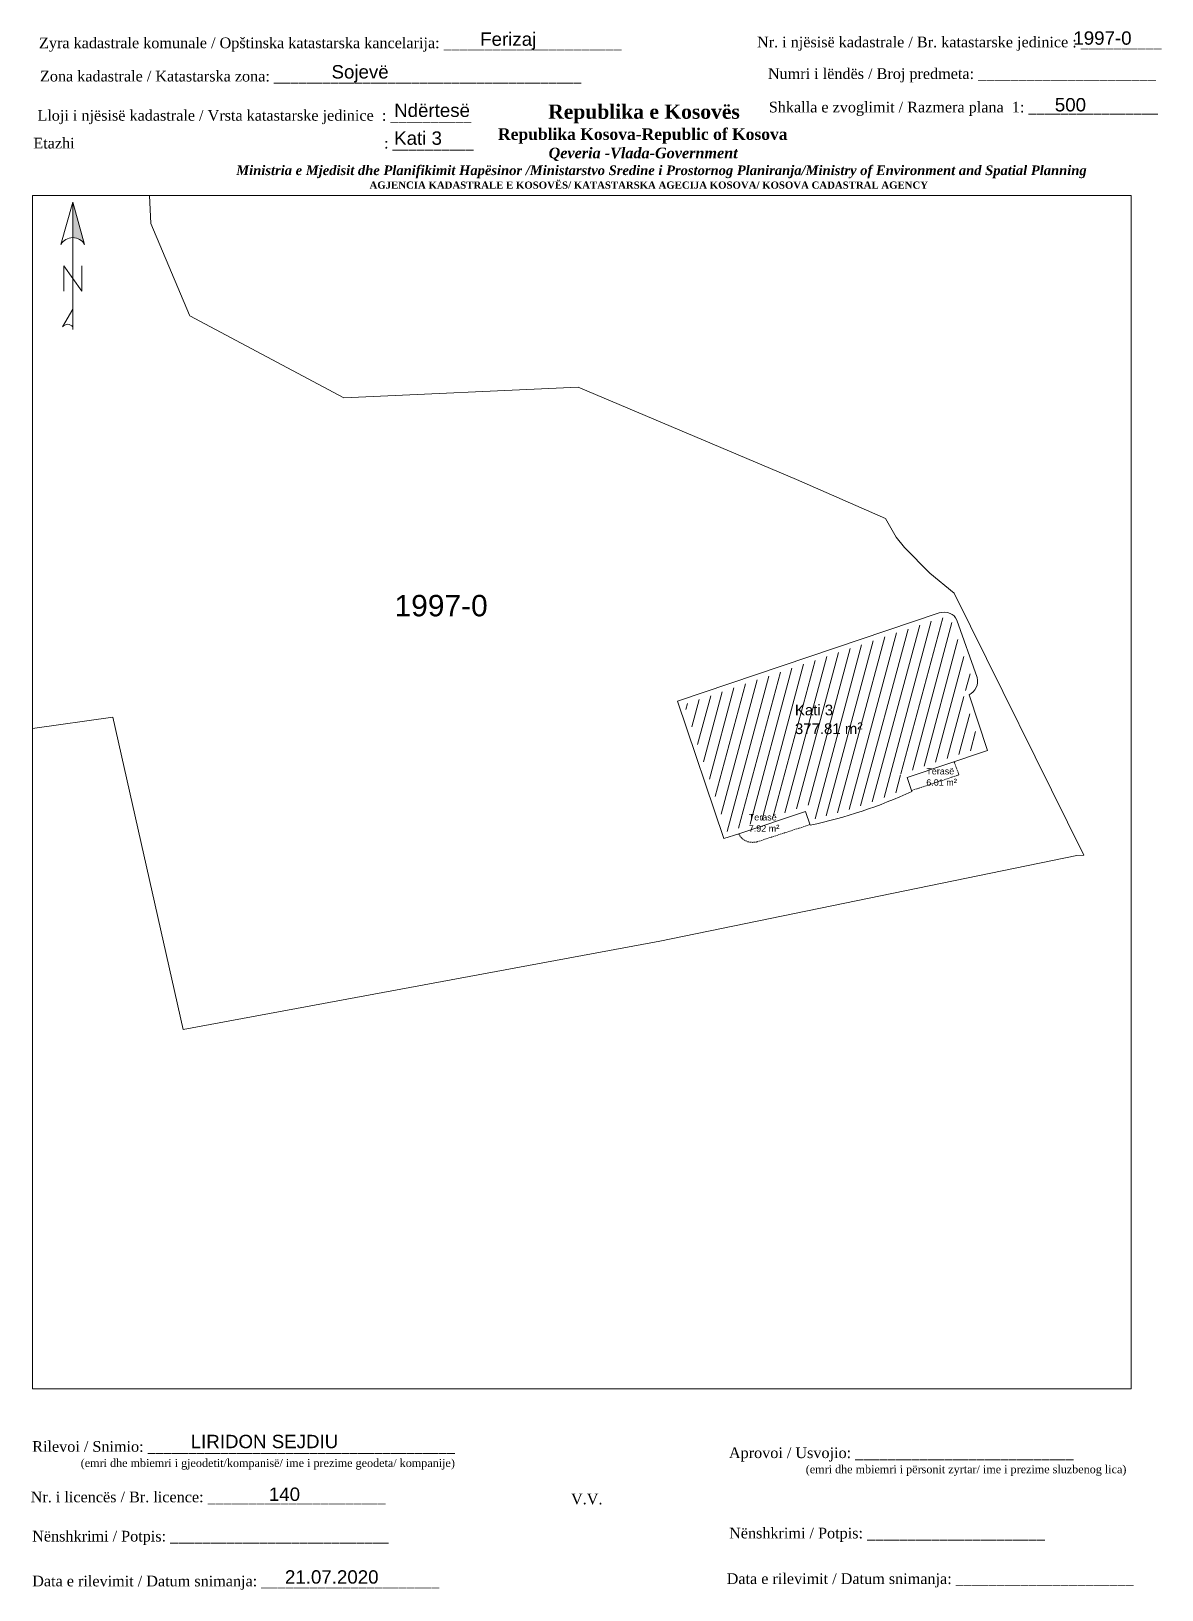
# Paper-space layout 'Kati3' of a CAD drawing. Header units: metres, sheet in millimetres. Extents: x 0 to 211, y 0 to 292.
# The model-space entities are those that its viewports show. They can reach past a viewport. Long polylines and large blocks are cut down to what shows.
import ezdxf

# ---------------------------------------------------------------- set-up
doc = ezdxf.new("R2010")
doc.units = ezdxf.units.M
doc.linetypes.add('DASHED', pattern=[0.75, 0.5, -0.25])
doc.layers.get('0').update_dxf_attribs({"lineweight": 0})
doc.layers.add('Etazha', color=7, linetype='Continuous')
doc.layers.add('Nr Parceles Baze', color=7, linetype='Continuous')
for name, color, linetype, lineweight in [('kati 2', 1, 'Continuous', 0), ('kati 2 terase', 171, 'DASHED', 0), ('Korniza e jashtme', 7, 'Continuous', 0), ('Korniza e jashtme txt', 7, 'Continuous', 0), ('Parcela baze', 7, 'Continuous', 0), ('Shkallet', 190, 'Continuous', 0)]:
    doc.layers.add(name, color=color, linetype=linetype, lineweight=lineweight)
doc.styles.get("Standard").update_dxf_attribs({"font": 'arial.ttf'})

# ---------------------------------------------------------------- blocks, each defined once
blk = doc.blocks.new('*U60')
at = {"linetype": 'ByBlock', "lineweight": -2}
blk.add_hatch(color=0, dxfattribs=at).paths.add_polyline_path([(0, 562), (0, 301, -0.269143), (87, 250)])
at = {"color": 0, "linetype": 'ByBlock', "lineweight": -2}
for points in [[(87, 250, 0.580323), (-87, 250), (0, 562), (87, 250), (0, 562), (0, 300)], [(0, -356, 0.5), (-75, -356), (0, -225)]]:
    blk.add_lwpolyline(points, format="xyb", dxfattribs=at)
for points in [[(0, -375), (0, 562)], [(-66, -94), (-66, 94), (66, -94), (66, 94)]]:
    blk.add_lwpolyline(points, dxfattribs=at)

msp = doc.modelspace()

# ---------------------------------------------------------------- hatches: boundary and pattern name
at = {"layer": 'kati 2'}
h = msp.add_hatch(dxfattribs=at)
h.set_pattern_fill('ANSI31', color=256, scale=0.3, angle=30)
h.paths.add_polyline_path([(7517950.68, 4692686.88, 0.510535), (7517951.6, 4692687.98), (7517949.71, 4692693.33, 0.228817), (7517949.39, 4692693.64, 0.143887), (7517948.67, 4692693.68), (7517924.73, 4692685.59), (7517928.75, 4692673.7), (7517929.66, 4692674), (7517936.36, 4692676.23), (7517936.83, 4692674.91, 0.051203), (7517945.38, 4692677.75), (7517944.91, 4692679.1), (7517952.43, 4692681.61)])
h.paths.add_polyline_path([(7517936.13, 4692676.13), (7517937.52, 4692676.13), (7517937.52, 4692677.52), (7517936.13, 4692677.52)], flags=25)
h.paths.add_polyline_path([(7517936.5, 4692674.46), (7517937.89, 4692674.46), (7517937.89, 4692675.85), (7517936.5, 4692675.85)], flags=25)
h.paths.add_polyline_path([(7517941.08, 4692676.06), (7517942.46, 4692676.06), (7517942.46, 4692677.45), (7517941.08, 4692677.45)], flags=25)
h.paths.add_polyline_path([(7517944.25, 4692676.88), (7517945.63, 4692676.88), (7517945.63, 4692678.27), (7517944.25, 4692678.27)], flags=25)
h.paths.add_polyline_path([(7517944.64, 4692679.02), (7517946.03, 4692679.02), (7517946.03, 4692680.41), (7517944.64, 4692680.41)], flags=24)
h.paths.add_polyline_path([(7517949.82, 4692685.96), (7517951.21, 4692685.96), (7517951.21, 4692687.35), (7517949.82, 4692687.35)], flags=24)
h.paths.add_polyline_path([(7517950.49, 4692687.88), (7517951.87, 4692687.88), (7517951.87, 4692689.27), (7517950.49, 4692689.27)], flags=24)
h.paths.add_polyline_path([(7517948.79, 4692692.45), (7517950.17, 4692692.45), (7517950.17, 4692693.84), (7517948.79, 4692693.84)], flags=9)
h.paths.add_polyline_path([(7517928.61, 4692673.5), (7517929.99, 4692673.5), (7517929.99, 4692674.89), (7517928.61, 4692674.89)], flags=9)
h.paths.add_polyline_path([(7517950, 4692680.79), (7517951.39, 4692680.79), (7517951.39, 4692682.18), (7517950, 4692682.18)], flags=25)
h.paths.add_polyline_path([(7517930.57, 4692673.38), (7517933.73, 4692673.38), (7517933.73, 4692675.68), (7517930.57, 4692675.68)], flags=9)
h.paths.add_polyline_path([(7517934.72, 4692682.27), (7517941.59, 4692682.27), (7517941.59, 4692686.1), (7517934.72, 4692686.1)], flags=24)

# ---------------------------------------------------------------- linework, layer by layer
at = {"layer": 'kati 2', "elevation": 625.72, "flags": 128}
msp.add_lwpolyline([(7517951.33, 4692686.51, 0.364365), (7517952.08, 4692688.12), (7517950.18, 4692693.49, 0.228817), (7517949.56, 4692694.12, 0.14724), (7517948.53, 4692694.16), (7517924.1, 4692685.91), (7517928.43, 4692673.07), (7517929.82, 4692673.53), (7517936.05, 4692675.6), (7517936.5, 4692674.33, 0.056259), (7517946, 4692677.49), (7517945.55, 4692678.78), (7517953.07, 4692681.3)], format="xyb", close=True, dxfattribs=at)
at = {"layer": 'kati 2 terase', "elevation": 625.72, "flags": 128}
msp.add_lwpolyline([(7517945.97, 4692677.56), (7517950.39, 4692679.03), (7517949.94, 4692680.25)], dxfattribs=at)
msp.add_lwpolyline([(7517929.82, 4692673.53, 0.148653), (7517930.3, 4692672.97, 0.173786), (7517931.22, 4692672.73, 0.102518), (7517931.61, 4692672.8), (7517936.48, 4692674.38)], format="xyb", dxfattribs=at)
at = {"layer": 'Parcela baze'}
msp.add_lwpolyline([(7517944.53, 4692701.24), (7517945.31, 4692700.27), (7517947.68, 4692697.88), (7517949.94, 4692696.01), (7517962.05, 4692671.54), (7517961.39, 4692671.48), (7517922.44, 4692663.49), (7517877.94, 4692655.24), (7517871.36, 4692684.43), (7517857.73, 4692682.5), (7517842.98, 4692728.85), (7517874.27, 4692745.09), (7517874.91, 4692730.55), (7517878.53, 4692721.98), (7517878.55, 4692721.92), (7517892.94, 4692714.25), (7517914.84, 4692715.25), (7517935.22, 4692706.63), (7517943.54, 4692702.97), (7517944.53, 4692701.24)], dxfattribs=at)
at = {"layer": 'Shkallet', "elevation": 611.87, "flags": 128}
msp.add_lwpolyline([(7517931.1, 4692674), (7517931.1, 4692674)], dxfattribs=at)
msp.add_lwpolyline([(7517931.1, 4692674), (7517931.1, 4692674)], dxfattribs=at)
msp.add_lwpolyline([(7517931.1, 4692674), (7517931.1, 4692674)], dxfattribs=at)
msp.add_lwpolyline([(7517931.1, 4692674), (7517931.1, 4692674)], dxfattribs=at)

# ---------------------------------------------------------------- texts
at = {"layer": 'Etazha', "width": 7.4367, "attachment_point": 1}
for s, insert, char_height in [('Kati 3 \\P377.81 m{\\H1.0833x;²}', (7517935.07, 4692685.59), 1), ('Terasë\\P6.01 m{\\H1.0833x;²}', (7517947.34, 4692679.67, 622.86), 0.6), ('Terasë\\P7.92 m{\\H1.0833x;²}', (7517930.76, 4692675.37), 0.6)]:
    msp.add_mtext(s, dxfattribs=dict(at, insert=insert, char_height=char_height))
at = {"layer": 'Nr Parceles Baze'}
msp.add_text('1997-0', height=2, dxfattribs=at).set_placement((7517897.68, 4692693.84))

psp = doc.layouts.new('Kati3')

# ---------------------------------------------------------------- block references
at = {"xscale": 0.0254, "yscale": 0.0254, "zscale": 0.0254}
psp.add_blockref('*U60', (7.95, 245.33), dxfattribs=at)

# ---------------------------------------------------------------- texts
at = {"layer": 'Korniza e jashtme txt'}
for s, insert, char_height, width, attachment_point in [('Ferizaj', (84.04, 291.31), 2.5, 19.3474, 1), ('1997-0', (194.84, 291.51), 2.5, 23.5616, 1), ('{\\fTimes New Roman|b0|i0|c0|p18; Zyra kadastrale komunale / Opštinska katastarska kancelarija: ______________________}', (0.89, 290.36), 2, 114.6874, 1), ('{\\fTimes New Roman|b0|i0|c0|p18;Nr. i njësisë kadastrale / Br. katastarske jedinice : __________}', (135.75, 290.52), 2, 98.5379, 1), ('{\\fTimes New Roman|b0|i0|c0|p18; Zona kadastrale / Katastarska zona: ______________________________________}', (1.06, 284.14), 2, 101.8807, 1), ('Sojevë', (56.27, 285.2), 2.5, 40.037, 1), ('{\\fTimes New Roman|b0|i0|c0|p18; Numri i lëndës / Broj predmeta: ______________________}', (137.03, 284.61), 2, 83.344, 1), ('{\\fTimes New Roman|b0|i0|c0|p18; Lloji i njësisë kadastrale / Vrsta katastarske jedinice  : __________ }', (0.58, 276.81), 2, 108.0893, 1), ('\\pi77.297;{\\fBook Antiqua|b1|i0|c0|p18;\\H1.333x;Republika e Kosovës\\fTimes New Roman|b1|i0|c0|p18;\\P\\pi67.927;\\fBook Antiqua|b1|i0|c0|p18;\\H0.8125x;Republika Kosova-Republic of Kosova\\fTimes New Roman|b1|i0|c0|p18;\\P\\pi77.378;\\fBook Antiqua|b1|i1|c0|p18;\\H0.9233x;Qeveria -Vlada-Government \\P\\pi13.032,l6,t23.033;\\fTimes New Roman|b1|i1|c0|p18;\\H0.9x;Ministria e Mjedisit dhe Planifikimit Hapësinor /Ministarstvo Sredine i Prostornog Planiranja/Ministry of Environment and Spatial Planning\\P\\pi43.931,l0,tz;\\fBook Antiqua|b1|i0|c0|p18;\\H0.7406x;AGJENCIA KADASTRALE E KOSOVËS/ KATASTARSKA AGECIJA KOSOVA/ KOSOVA CADASTRAL AGENCY}', (19.44, 277.84), 2, 191.8237, 1), ('Ndërtesë', (67.97, 278.01), 2.5, 14.2476, 1), ('{\\fTimes New Roman|b0|i0|c0|p18; Shkalla e zvoglimit / Razmera plana  1: ________________}', (137.2, 278.36), 2, 98.5379, 1), ('500', (191.38, 279.05), 2.5, 19.3474, 1), ('{\\fTimes New Roman|b0|i0|c0|p18;Etazhi^I^I^I^I^I^I^I^I  : __________ }', (0.58, 271.62), 2, 108.0893, 1), ('Kati 3', (67.97, 272.81), 2.5, 14.2476, 1), ('LIRIDON SEJDIU', (29.97, 29.26), 2.5, 35.1364, 1), ('{\\fTimes New Roman|b0|i0|c0|p18; Rilevoi / Snimio: ______________________________________\\P             \\H0.75x;(emri dhe mbiemri i gjeodetit/kompanisë/ ime i prezime geodeta/ kompanije)}', (-0.39, 28.08), 2, 87.3883, 1), ('{\\fTimes New Roman|b0|i0|c0|p18; Aprovoi / Usvojio: ___________________________\\P                    \\H0.75x;(emri dhe mbiemri i përsonit zyrtar/ ime i prezime sluzbenog lica)}', (129.75, 26.91), 2, 83.344, 1), ('{\\fTimes New Roman|b0|i0|c0|p18; Nr. i licencës / Br. licence: ______________________\\P                                }', (-0.67, 18.65), 2, 83.344, 1), ('140', (44.57, 19.41), 2.5, 5.2174, 1), ('{\\fTimes New Roman|b0|i0|c0|p18;V.V.                                 }', (101.01, 18.27), 2, 9.4297, 1), ('{\\fTimes New Roman|b0|i0|c0|p18; Nënshkrimi / Potpis: ______________________\\P                                 }', (189.53, 11.9), 2, 83.344, 3), ('{\\fTimes New Roman|b0|i0|c0|p18; Nënshkrimi / Potpis: ___________________________\\P                                 }', (-0.39, 11.32), 2, 83.344, 1), ('{\\fTimes New Roman|b0|i0|c0|p18; Data e rilevimit / Datum snimanja: ______________________\\P                                 }', (-0.39, 2.94), 2, 83.344, 1), ('21.07.2020', (47.58, 3.95), 2.5, 19.3474, 1), ('{\\fTimes New Roman|b0|i0|c0|p18; Data e rilevimit / Datum snimanja: ______________________\\P                                 }', (206.1, 3.38), 2, 83.344, 3)]:
    psp.add_mtext(s, dxfattribs=dict(at, insert=insert, char_height=char_height, width=width, attachment_point=attachment_point))

# ---------------------------------------------------------------- viewports
at = {"layer": 'Korniza e jashtme', "view_target_point": (7499131.1, 4689980.52), "view_twist_angle": 360}
psp.add_viewport(center=(103.03, 149.32), size=(205.19, 222.973), view_center_point=(18784.07, 2696.88), view_height=111.486, dxfattribs=at)

doc.saveas('drawing.dxf')
